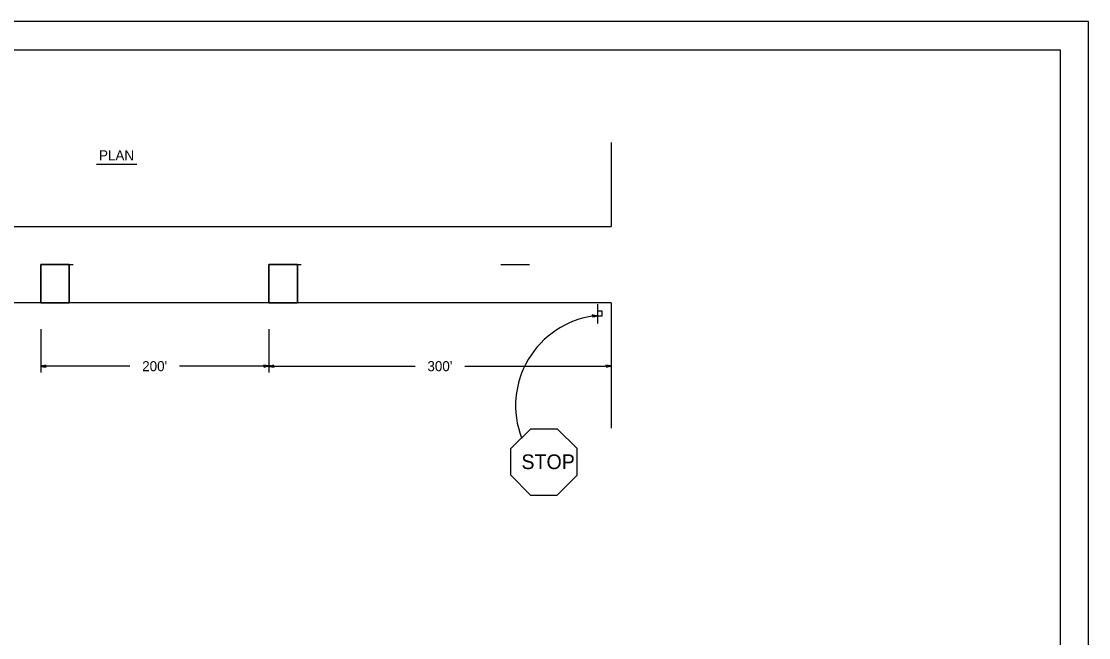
# Model space of a CAD drawing. Extents: x 0 to 2.83, y 0 to 1.83.
# Drawn here: x 1.274 to 2.833, y 0.933 to 1.833 of the extents above; entities that cross this region are included whole.
import ezdxf

# ---------------------------------------------------------------- set-up
doc = ezdxf.new("R2010")
doc.units = 0
for name, color, linetype in [('RD_Pr_Roadway_Dimensions', 7, 'Continuous'), ('RD_Pr_Roadway_Notes', 7, 'Continuous'), ('SH_General_Details', 7, 'Continuous'), ('SH_Printer_Plotting_Border', 7, 'Continuous'), ('Topo_Ex_EOP', 7, 'Continuous')]:
    doc.layers.add(name, color=color, linetype=linetype)

msp = doc.modelspace()

# ---------------------------------------------------------------- linework, layer by layer
at = {"layer": 'RD_Pr_Roadway_Dimensions'}
for p, q in [((1.3023, 1.3837), (1.3023, 1.3205)), ((1.6356, 1.3837), (1.6356, 1.3205)), ((1.4326, 1.3297), (1.3023, 1.3297)), ((1.6356, 1.3297), (1.5052, 1.3297)), ((1.6356, 1.3297), (1.8493, 1.3297)), ((1.9219, 1.3297), (2.1356, 1.3297))]:
    msp.add_line(p, q, dxfattribs=at)
for points in [[(2.1085, 1.403), (2.1088, 1.4016), (2.1118, 1.4024), (2.1157, 1.4032), (2.1115, 1.4038), (2.1078, 1.4045), (2.1085, 1.403), (2.1089, 1.4021), (2.1131, 1.4031), (2.1084, 1.404), (2.1091, 1.4028), (2.1111, 1.403), (2.1092, 1.4034)], [(1.3094, 1.3295), (1.3092, 1.3309), (1.3062, 1.3303), (1.3023, 1.3297), (1.3064, 1.3289), (1.3101, 1.328), (1.3094, 1.3295), (1.3091, 1.3305), (1.3049, 1.3297), (1.3095, 1.3286), (1.3088, 1.3298), (1.3069, 1.3296), (1.3088, 1.3292)], [(1.6284, 1.3298), (1.6287, 1.3284), (1.6317, 1.329), (1.6356, 1.3297), (1.6314, 1.3304), (1.6278, 1.3313), (1.6284, 1.3298), (1.6287, 1.3289), (1.633, 1.3297), (1.6283, 1.3308), (1.629, 1.3295), (1.631, 1.3297), (1.6291, 1.3301)], [(1.6428, 1.3295), (1.6425, 1.3309), (1.6395, 1.3303), (1.6356, 1.3297), (1.6398, 1.3289), (1.6434, 1.328), (1.6428, 1.3295), (1.6425, 1.3305), (1.6382, 1.3297), (1.6429, 1.3286), (1.6422, 1.3298), (1.6402, 1.3296), (1.6421, 1.3292)], [(2.1284, 1.3298), (2.1287, 1.3284), (2.1317, 1.329), (2.1356, 1.3297), (2.1314, 1.3304), (2.1278, 1.3313), (2.1284, 1.3298), (2.1287, 1.3289), (2.133, 1.3297), (2.1283, 1.3308), (2.129, 1.3295), (2.131, 1.3297), (2.1291, 1.3301)]]:
    msp.add_lwpolyline(points, dxfattribs=at)
for points in [[(1.3046, 1.3292), (1.3046, 1.3297), (1.3046, 1.3301), (1.3034, 1.3299), (1.3023, 1.3297), (1.3035, 1.3294)], [(1.6333, 1.3301), (1.6333, 1.3297), (1.6333, 1.3292), (1.6344, 1.3295), (1.6356, 1.3297), (1.6344, 1.3299)], [(1.6379, 1.3292), (1.6379, 1.3297), (1.6379, 1.3301), (1.6368, 1.3299), (1.6356, 1.3297), (1.6368, 1.3294)], [(2.1333, 1.3301), (2.1333, 1.3297), (2.1333, 1.3292), (2.1344, 1.3295), (2.1356, 1.3297), (2.1344, 1.3299)]]:
    msp.add_lwpolyline(points, close=True, dxfattribs=at)
at = {"layer": 'RD_Pr_Roadway_Notes'}
msp.add_line((1.3836, 1.6249), (1.4425, 1.6249), dxfattribs=at)
msp.add_arc((2.1281, 1.2721), 0.132, 97.6229, 200.8922, dxfattribs=at)
at = {"layer": 'SH_General_Details'}
for p, q in [((2.8333, 1.8333), (0, 1.8333)), ((2.8333, 0), (2.8333, 1.8333)), ((1.308, 1.478), (1.3496, 1.478)), ((1.6413, 1.478), (1.683, 1.478)), ((1.9746, 1.478), (2.0163, 1.478)), ((2.1157, 1.4202), (2.1157, 1.3922)), ((2.0181, 1.2383), (1.9889, 1.2095)), ((2.0181, 1.2383), (2.0568, 1.2383)), ((2.0568, 1.2383), (2.0859, 1.2095)), ((1.9893, 1.1705), (1.9889, 1.2095)), ((2.0862, 1.1705), (2.0859, 1.2095)), ((1.9893, 1.1705), (2.0179, 1.1413)), ((2.0566, 1.1413), (2.0862, 1.1705)), ((2.0179, 1.1413), (2.0566, 1.1413))]:
    msp.add_line(p, q, dxfattribs=at)
for points in [[(0.1667, 1.7917), (2.7917, 1.7917), (2.7917, 0.0417), (0.1667, 0.0417)], [(1.3023, 1.4222), (1.3439, 1.4222), (1.3439, 1.478), (1.3023, 1.478)], [(1.3439, 1.478), (1.3439, 1.4222), (1.3023, 1.4222), (1.3023, 1.478)], [(1.6356, 1.4222), (1.6773, 1.4222), (1.6773, 1.478), (1.6356, 1.478)], [(1.6356, 1.4222), (1.6356, 1.478), (1.6773, 1.478), (1.6773, 1.4222)], [(2.1227, 1.4102), (2.1157, 1.4102), (2.1157, 1.4032), (2.1227, 1.4032)]]:
    msp.add_lwpolyline(points, close=True, dxfattribs=at)
at = {"layer": 'SH_Printer_Plotting_Border'}
msp.add_lwpolyline([(0, 0), (2.8333, 0), (2.8333, 1.8333), (0, 1.8333)], close=True, dxfattribs=at)
at = {"layer": 'Topo_Ex_EOP'}
for p, q in [((2.1356, 1.6564), (2.1356, 1.5338)), ((0.6228, 1.5338), (2.1356, 1.5338)), ((2.1356, 1.4222), (0.6228, 1.4222)), ((2.1356, 1.4222), (2.1356, 1.2392))]:
    msp.add_line(p, q, dxfattribs=at)

# ---------------------------------------------------------------- texts
at = {"layer": 'RD_Pr_Roadway_Dimensions'}
for s, p in [("200'", (1.4505, 1.3223)), ("300'", (1.8672, 1.3223))]:
    msp.add_text(s, height=0.01466, rotation=0.0003, dxfattribs=at).set_placement(p)
at = {"layer": 'RD_Pr_Roadway_Notes'}
msp.add_text('PLAN', height=0.01466, rotation=0.0003, dxfattribs=at).set_placement((1.3874, 1.6303))
msp.add_text('STOP', height=0.02143, dxfattribs=at).set_placement((2.0046, 1.1793))

doc.saveas('drawing.dxf')
